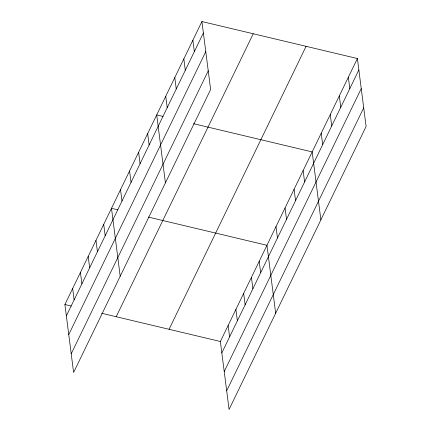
<?xml version="1.0" encoding="UTF-8"?>
<svg xmlns="http://www.w3.org/2000/svg" width="431" height="431" viewBox="0 0 431 431"><rect width="100%" height="100%" fill="white"/><g stroke="black" fill="none" stroke-linecap="round" stroke-linejoin="round"><path stroke-width="0.65" d="M201.923 21.55L210.63 89.497L73.609 372.47L64.903 304.523L201.923 21.55L357.391 58.53L366.097 126.477L229.076 409.45L220.37 341.503L357.391 58.53M66.363 315.923L203.384 32.95M68.755 334.585L205.776 51.612M71.217 353.808L208.238 70.84M116.208 316.726L253.229 33.753M169.065 329.3L306.085 46.327M221.836 352.903L358.851 69.93M224.222 371.565L361.243 88.592M226.684 390.788L363.705 107.82M163.042 116.435L156.706 114.932L165.412 182.879M193.444 123.67L312.173 151.911L320.88 219.858M117.825 209.816L111.489 208.313L120.195 276.26M148.226 217.052L266.961 245.293L275.662 313.24M64.903 304.523L71.239 306.026M101.641 313.262L220.37 341.503M348.35 77.208L349.81 88.608M339.305 95.881L340.765 107.287M330.265 114.56L331.725 125.96M321.219 133.233L322.679 144.638M303.133 170.584L304.593 181.99M294.087 189.263L295.547 200.663M285.047 207.941L286.507 219.341M276.002 226.614L277.462 238.014M259.193 261.326L260.658 272.726M251.429 277.359L252.889 288.765M243.666 293.398L245.126 304.798M235.902 309.431L237.362 320.831M192.878 40.228L194.338 51.628M228.139 325.464L229.599 336.87M183.838 58.902L185.298 70.301M174.792 77.58L176.252 88.98M165.752 96.253L167.212 107.658M147.661 133.605L149.126 145.01M138.62 152.283L140.08 163.683M129.575 170.956L131.035 182.361M120.535 189.635L121.995 201.035M103.726 224.346L105.186 235.746M95.962 240.379L97.422 251.785M88.199 256.418L89.659 267.818M80.43 272.451L81.895 283.851M72.667 288.484L74.127 299.89"/></g></svg>
